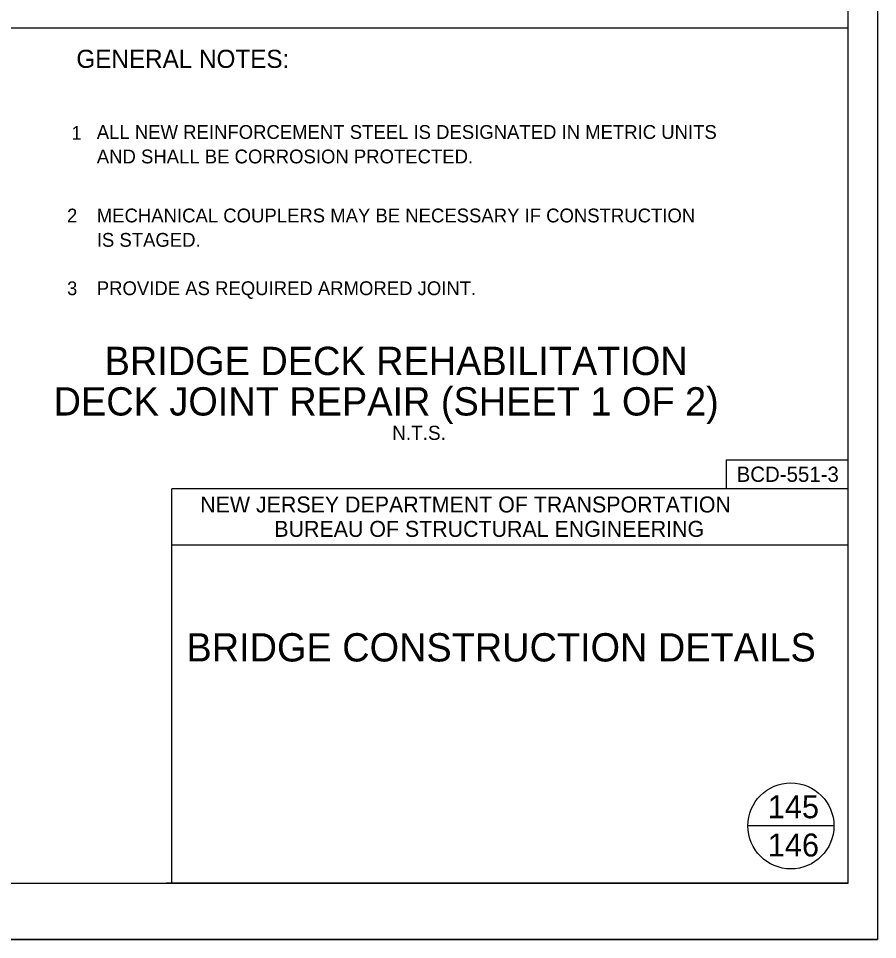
# Model space of a CAD drawing. Extents: x 705083.16 to 705086.12, y 704709.45 to 704711.29.
# Drawn here: x 705085.488 to 705086.123, y 704709.452 to 704710.134 of the extents above; entities that cross this region are included whole.
import ezdxf

# ---------------------------------------------------------------- set-up
doc = ezdxf.new("R2010")
doc.units = 0
for name, color, linetype in [('1', 7, 'Continuous'), ('39', 7, 'Continuous'), ('Level 1', 7, 'Continuous'), ('Level 41', 7, 'Continuous'), ('Level 5', 7, 'Continuous')]:
    doc.layers.add(name, color=color, linetype=linetype)

msp = doc.modelspace()

# ---------------------------------------------------------------- linework, layer by layer
at = {"layer": '1'}
msp.add_line((705086.09077, 704709.53652), (705086.02713, 704709.53652), dxfattribs=at)
msp.add_circle((705086.05895, 704709.53652), 0.03182, dxfattribs=at)
at = {"layer": 'Level 1'}
for p, q in [((705086.10138, 704709.49409), (705086.10138, 704711.24409)), ((705085.47244, 704710.12684), (705086.10138, 704710.12684)), ((705086.01104, 704709.80741), (705086.10138, 704709.80741)), ((705086.10138, 704709.78576), (705085.60138, 704709.78576)), ((705085.60138, 704709.49409), (705085.60138, 704709.78576)), ((705086.10138, 704709.74409), (705085.60138, 704709.74409)), ((705083.35138, 704709.49409), (705086.10138, 704709.49409)), ((705085.34547, 704709.49409), (705086.10138, 704709.49409)), ((705086.10138, 704709.49409), (705085.59744, 704709.49409)), ((705083.1647, 704709.45243), (705086.12303, 704709.45243))]:
    msp.add_line(p, q, dxfattribs=at)
at = {"layer": 'Level 41'}
msp.add_lwpolyline([(705083.1647, 704711.28576), (705086.12303, 704711.28576), (705086.12303, 704709.45243), (705083.1647, 704709.45243)], close=True, dxfattribs=at)
at = {"layer": 'Level 5'}
for p, q in [((705086.01104, 704709.80741), (705086.01104, 704709.78576)), ((705086.10138, 704709.78576), (705086.03018, 704709.78576))]:
    msp.add_line(p, q, dxfattribs=at)

# ---------------------------------------------------------------- texts
at = {"layer": '39'}
for s, p in [('145', (705086.04189, 704709.54218)), ('146', (705086.04189, 704709.51389))]:
    msp.add_text(s, height=0.016972, dxfattribs=at).set_placement(p)
at = {"layer": 'Level 1'}
for s, height, p in [('GENERAL NOTES:', 0.0134035, (705085.53084, 704710.09724)), ('1', 0.01017, (705085.52723, 704710.04409)), ('ALL NEW REINFORCEMENT STEEL IS DESIGNATED IN METRIC UNITS ', 0.0102283, (705085.54593, 704710.0447)), ('AND SHALL BE CORROSION PROTECTED. ', 0.0102283, (705085.54593, 704710.0266)), ('2', 0.01017, (705085.52395, 704709.98294)), ('MECHANICAL COUPLERS MAY BE NECESSARY IF CONSTRUCTION', 0.0102283, (705085.54593, 704709.98294)), ('IS STAGED.', 0.010228, (705085.54593, 704709.9649)), ('3', 0.01017, (705085.52395, 704709.92914)), ('PROVIDE AS REQUIRED ARMORED JOINT. ', 0.0102283, (705085.54593, 704709.92914)), ('NEW JERSEY DEPARTMENT OF TRANSPORTATION', 0.011811, (705085.62238, 704709.76837)), ('BUREAU OF STRUCTURAL ENGINEERING', 0.011811, (705085.67717, 704709.75033))]:
    msp.add_text(s, height=height, dxfattribs=at).set_placement(p)
at = {"layer": 'Level 5'}
for s, height, p in [('BRIDGE DECK REHABILITATION', 0.0209387, (705085.55174, 704709.87003)), ('DECK JOINT REPAIR (SHEET 1 OF 2)', 0.0209387, (705085.51402, 704709.84009)), ('N.T.S.', 0.010469, (705085.7643, 704709.82205)), ('BCD-551-3', 0.011287, (705086.01889, 704709.79101)), ('BRIDGE CONSTRUCTION DETAILS', 0.0209387, (705085.61222, 704709.65814))]:
    msp.add_text(s, height=height, dxfattribs=at).set_placement(p)

doc.saveas('drawing.dxf')
